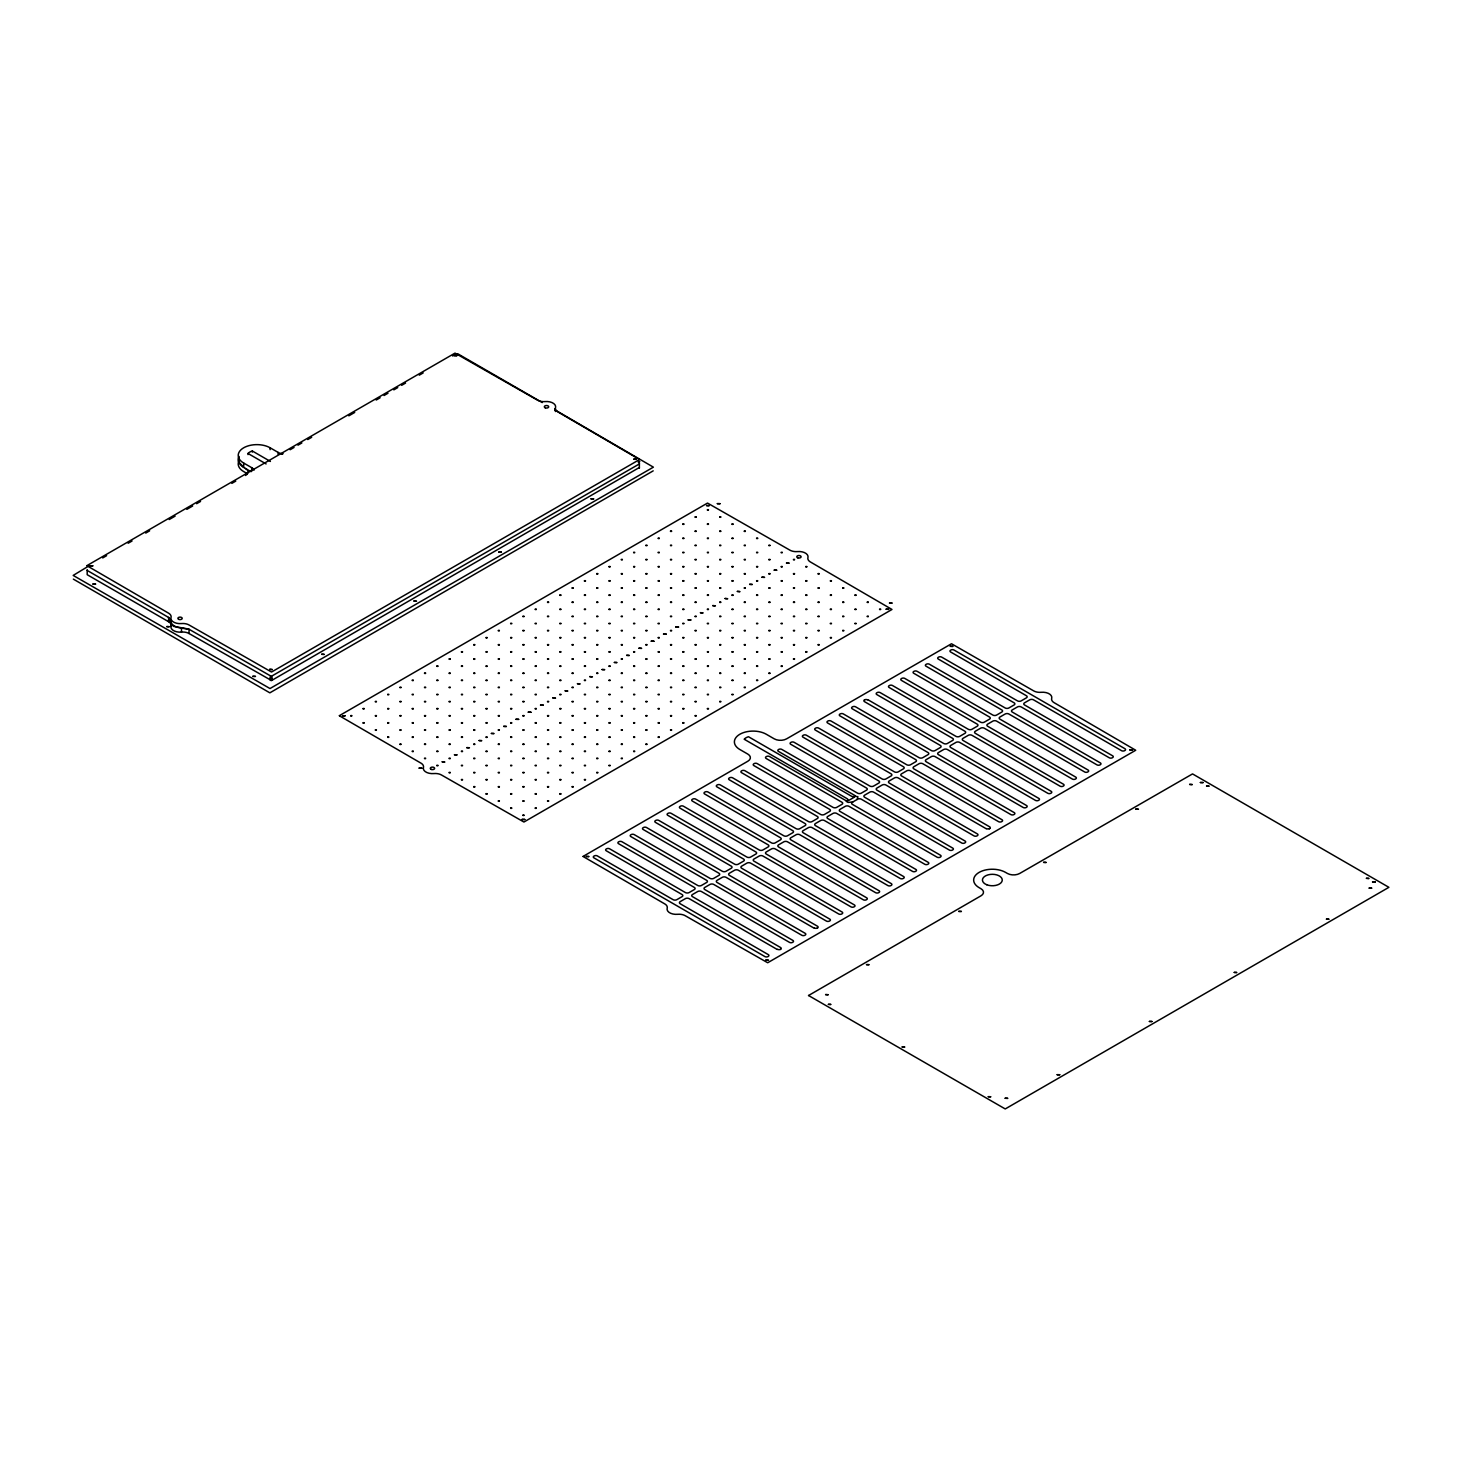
<?xml version="1.0" encoding="UTF-8"?>
<svg xmlns="http://www.w3.org/2000/svg" width="1462" height="1462" viewBox="0 0 1462 1462"><rect width="100%" height="100%" fill="white"/><g stroke="black" fill="none" stroke-linecap="round" stroke-linejoin="round"><path stroke-width="1.5" d="M555.633 411.242L554.738 408.757L555.597 411.553M87.19 570.436L168.934 617.64L170.981 620.034L171.237 624.036L173.576 626.357L188.671 629.044L271.311 676.358L639.461 463.874M239.092 456.4C235.163 464.313 246.036 468.882 251.172 471.641M189.037 633.503A8.699 5.026 0 0 0 181.489 632.096A9.137 5.263 0 0 1 171.017 626.047A8.699 5.026 0 0 0 168.587 621.697L168.587 617.439C171.931 628.441 178.126 627.417 189.037 629.245L189.037 633.503L271.53 680.543L639.369 467.493M238.598 457.46L238.598 461.882L243.679 467.31L243.679 463.052A18.695 10.801 0 0 1 243.679 447.792A18.695 10.801 0 0 1 270.123 447.792L278.109 452.398A8.699 5.026 0 0 0 282.477 453.768M857.134 799.476L857.92 796.735L855.124 796.187A2.613 1.499 0 0 1 851.432 796.187L748.489 736.738A9.996 5.775 0 0 0 744.176 739.224L847.119 798.672A2.613 1.499 0 0 1 847.119 800.792L846.206 801.322L848.07 802.419L852.839 801.962M272.042 678.496L270.123 678.532M350.752 715.576L351.83 715.576M351.721 716.106L350.752 716.051M363.051 708.485L364.129 708.485M364.129 708.942L363.051 708.942M375.35 701.376L376.428 701.376M376.392 701.87L375.368 701.87M387.649 694.286L388.728 694.286M388.691 694.779L387.704 694.797M399.948 687.177L401.027 687.177M400.99 687.67L399.967 687.67M412.229 680.086L413.326 680.086M413.216 680.616L412.302 680.598M424.528 672.977L425.606 672.977M425.515 673.507L424.528 673.452M436.827 665.886L437.906 665.886M437.887 666.361L436.864 666.361M449.126 658.777L450.205 658.777M450.186 659.271L449.2 659.289M461.425 651.687L462.504 651.687M363.051 722.685L364.129 722.685M462.485 652.162L461.462 652.162M364.093 723.178L363.069 723.178M473.725 644.578L474.803 644.578M375.35 715.576L376.428 715.576M474.711 645.107L473.798 645.089M376.392 716.069L375.405 716.088M486.024 637.487L487.102 637.487M387.649 708.485L388.728 708.485M487.01 638.017L486.115 638.017M388.728 708.942L387.649 708.942M498.323 630.378L499.401 630.378M399.948 701.376L401.027 701.376M499.31 630.908L498.323 630.853M400.99 701.87L399.967 701.87M510.622 623.287L511.7 623.287M412.229 694.286L413.326 694.286M511.7 623.744L510.622 623.744M413.289 694.779L412.302 694.797M522.921 616.178L523.999 616.178M424.528 687.177L425.606 687.177M523.999 616.653L522.921 616.653M535.22 609.087L536.298 609.087M425.588 687.67L424.528 687.652M436.827 680.086L437.906 680.086M536.262 609.563L535.256 609.563M437.887 680.561L436.864 680.561M547.519 601.978L548.597 601.978M449.126 672.977L450.205 672.977M548.597 602.454L547.574 602.49M450.186 673.47L449.2 673.489M559.818 594.888L560.896 594.888M461.425 665.886L462.504 665.886M560.86 595.363L559.836 595.363M462.485 666.361L461.462 666.361M572.117 587.779L573.195 587.779M473.725 658.777L474.803 658.777M375.35 729.776L376.428 729.776M573.086 588.309L572.117 588.254M474.711 659.307L473.798 659.289M584.416 580.688L585.494 580.688M376.392 730.269L375.405 730.287M486.024 651.687L487.102 651.687M387.649 722.685L388.728 722.685M585.458 581.163L584.434 581.163M487.01 652.216L486.115 652.216M596.715 573.579L597.794 573.579M388.691 723.178L387.668 723.178M498.323 644.578L499.401 644.578M399.948 715.576L401.027 715.576M597.757 574.073L596.77 574.091M499.31 645.107L498.323 645.053M608.996 566.488L610.093 566.488M400.917 716.106L400.003 716.088M510.622 637.487L511.7 637.487M412.229 708.485L413.326 708.485M610.056 566.964L609.033 566.964M511.663 637.962L510.658 637.962M621.295 559.379L622.373 559.379M413.326 708.942L412.229 708.942M522.921 630.378L523.999 630.378M424.528 701.376L425.606 701.376M622.373 559.855L621.368 559.891M523.963 630.871L522.976 630.89M633.594 552.27L634.672 552.27M425.588 701.87L424.528 701.851M535.22 623.287L536.298 623.287M436.827 694.286L437.906 694.286M634.581 552.8L633.704 552.8M645.893 545.18L646.972 545.18M536.298 623.744L535.22 623.744M437.887 694.779L436.864 694.779M547.519 616.178L548.597 616.178M449.126 687.177L450.205 687.177M646.88 545.71L645.893 545.637M548.597 616.653L547.519 616.653M658.192 538.071L659.271 538.071M559.818 609.087L560.896 609.087M450.186 687.67L449.2 687.688M461.425 680.086L462.504 680.086M659.252 538.564L658.229 538.564M560.86 609.563L559.836 609.563M670.491 530.98L671.57 530.98M462.485 680.561L461.462 680.561M572.117 601.978L573.195 601.978M473.725 672.977L474.803 672.977M671.57 531.437L670.491 531.437M573.159 602.472L572.117 602.454M682.791 523.871L683.869 523.871M474.711 673.507L473.798 673.489M584.416 594.888L585.494 594.888M486.024 665.886L487.102 665.886M683.832 524.365L682.827 524.365M387.649 736.885L388.728 736.885M585.458 595.363L584.434 595.363M695.09 516.78L696.168 516.78M487.01 666.416L486.115 666.416M596.715 587.779L597.794 587.779M498.323 658.777L499.401 658.777M388.691 737.378L387.668 737.378M696.168 517.237L695.144 517.292M399.948 729.776L401.027 729.776M597.757 588.272L596.77 588.291M707.389 509.671L708.467 509.671M499.31 659.307L498.323 659.252M608.996 580.688L610.093 580.688M400.917 730.306L400.003 730.287M510.622 651.687L511.7 651.687M412.229 722.685L413.326 722.685M708.43 510.165L707.425 510.165M610.056 581.163L609.033 581.163M511.663 652.162L510.658 652.162M621.295 573.579L622.373 573.579M413.216 723.215L412.339 723.215M522.921 644.578L523.999 644.578M424.528 715.576L425.606 715.576M622.373 574.054L621.368 574.091M523.963 645.071L522.976 645.089M633.594 566.488L634.672 566.488M425.515 716.106L424.528 716.051M535.22 637.487L536.298 637.487M436.827 708.485L437.906 708.485M634.581 567L633.704 567M536.262 637.962L535.256 637.962M645.893 559.379L646.972 559.379M437.906 708.942L436.827 708.942M547.519 630.378L548.597 630.378M449.126 701.376L450.205 701.376M646.88 559.909L645.893 559.855M548.597 630.853L547.574 630.89M658.192 552.27L659.271 552.27M450.186 701.87L449.163 701.87M559.818 623.287L560.896 623.287M461.425 694.286L462.504 694.286M659.252 552.764L658.229 552.764M560.896 623.744L559.818 623.744M670.491 545.18L671.57 545.18M462.485 694.779L461.499 694.797M572.117 616.178L573.195 616.178M473.725 687.177L474.803 687.177M671.551 545.673L670.565 545.692M573.195 616.653L572.117 616.653M682.791 538.071L683.869 538.071M584.416 609.087L585.494 609.087M474.784 687.67L473.761 687.67M486.024 680.086L487.102 680.086M683.832 538.564L682.827 538.564M585.458 609.563L584.434 609.563M695.09 530.98L696.168 530.98M487.01 680.616L486.097 680.598M596.715 601.978L597.794 601.978M498.323 672.977L499.401 672.977M696.168 531.437L695.09 531.437M399.948 743.975L401.027 743.975M597.757 602.472L596.77 602.49M707.389 523.871L708.467 523.871M499.31 673.507L498.323 673.452M608.996 594.888L610.093 594.888M400.917 744.505L400.003 744.487M510.622 665.886L511.7 665.886M412.229 736.885L413.326 736.885M708.43 524.365L707.425 524.365M610.056 595.363L609.033 595.363M719.688 516.78L720.766 516.78M511.663 666.361L510.658 666.361M621.295 587.779L622.373 587.779M413.216 737.415L412.339 737.415M522.921 658.777L523.999 658.777M720.729 517.274L719.688 517.237M424.528 729.776L425.606 729.776M622.373 588.254L621.368 588.291M523.963 659.271L522.976 659.289M633.594 580.688L634.672 580.688M425.515 730.306L424.528 730.251M535.22 651.687L536.298 651.687M436.827 722.685L437.906 722.685M634.581 581.2L633.704 581.2M536.262 652.162L535.256 652.162M645.893 573.579L646.972 573.579M437.887 723.178L436.864 723.178M547.519 644.578L548.597 644.578M449.126 715.576L450.205 715.576M646.88 574.109L645.893 574.054M548.597 645.053L547.574 645.089M658.192 566.488L659.271 566.488M450.186 716.069L449.2 716.088M559.818 637.487L560.896 637.487M461.425 708.485L462.504 708.485M659.252 566.964L658.229 566.964M670.491 559.379L671.57 559.379M560.787 638.017L559.909 638.017M462.504 708.942L461.425 708.942M572.117 630.378L573.195 630.378M473.725 701.376L474.803 701.376M671.551 559.873L670.565 559.891M573.086 630.908L572.117 630.853M682.791 552.27L683.869 552.27M474.784 701.87L473.761 701.87M584.416 623.287L585.494 623.287M486.024 694.286L487.102 694.286M683.832 552.764L682.827 552.764M585.494 623.744L584.416 623.744M695.09 545.18L696.168 545.18M487.065 694.779L486.097 694.797M596.715 616.178L597.794 616.178M498.323 687.177L499.401 687.177M696.168 545.637L695.144 545.692M597.794 616.653L596.715 616.653M707.389 538.071L708.467 538.071M608.996 609.087L610.093 609.087M499.364 687.67L498.323 687.652M510.622 680.086L511.7 680.086M708.376 538.601L707.48 538.601M412.229 751.084L413.326 751.084M610.056 609.563L609.033 609.563M719.688 530.98L720.766 530.98M511.663 680.561L510.658 680.561M621.295 601.978L622.373 601.978M522.921 672.977L523.999 672.977M413.216 751.614L412.339 751.614M720.766 531.437L719.688 531.437M424.528 743.975L425.606 743.975M622.373 602.454L621.368 602.49M731.987 523.871L733.065 523.871M523.963 673.47L522.976 673.489M633.594 594.888L634.672 594.888M425.515 744.505L424.528 744.45M535.22 665.886L536.298 665.886M436.827 736.885L437.906 736.885M733.029 524.365L732.005 524.365M634.654 595.363L633.631 595.363M536.262 666.361L535.256 666.361M645.893 587.779L646.972 587.779M437.887 737.378L436.864 737.378M547.519 658.777L548.597 658.777M449.126 729.776L450.205 729.776M646.88 588.309L645.893 588.254M548.597 659.252L547.574 659.289M658.192 580.688L659.271 580.688M450.186 730.269L449.2 730.287M559.818 651.687L560.896 651.687M461.425 722.685L462.504 722.685M659.252 581.163L658.229 581.163M560.787 652.216L559.909 652.216M670.491 573.579L671.57 573.579M462.485 723.178L461.462 723.178M572.117 644.578L573.195 644.578M473.725 715.576L474.803 715.576M671.551 574.073L670.565 574.091M573.086 645.107L572.117 645.053M682.791 566.488L683.869 566.488M474.711 716.106L473.798 716.088M584.416 637.487L585.494 637.487M486.024 708.485L487.102 708.485M683.832 566.964L682.827 566.964M695.09 559.379L696.168 559.379M585.458 637.962L584.434 637.962M487.102 708.942L486.024 708.942M596.715 630.378L597.794 630.378M498.323 701.376L499.401 701.376M696.168 559.855L695.144 559.891M597.757 630.871L596.77 630.89M707.389 552.27L708.467 552.27M499.364 701.87L498.323 701.851M608.996 623.287L610.093 623.287M510.622 694.286L511.7 694.286M708.376 552.8L707.48 552.8M610.093 623.744L608.996 623.744M719.688 545.18L720.766 545.18M511.663 694.779L510.658 694.779M621.295 616.178L622.373 616.178M522.921 687.177L523.999 687.177M720.675 545.71L719.688 545.637M424.528 758.175L425.606 758.175M622.373 616.653L621.295 616.653M731.987 538.071L733.065 538.071M523.963 687.67L522.976 687.688M633.594 609.087L634.672 609.087M425.515 758.705L424.528 758.65M535.22 680.086L536.298 680.086M733.029 538.564L732.005 538.564M436.827 751.084L437.906 751.084M634.654 609.563L633.631 609.563M744.286 530.98L745.364 530.98M536.262 680.561L535.256 680.561M645.893 601.978L646.972 601.978M547.519 672.977L548.597 672.977M437.887 751.578L436.864 751.578M745.364 531.437L744.286 531.437M449.126 743.975L450.205 743.975M646.953 602.472L645.893 602.454M548.597 673.452L547.574 673.489M658.192 594.888L659.271 594.888M450.186 744.469L449.2 744.487M559.818 665.886L560.896 665.886M461.425 736.885L462.504 736.885M659.252 595.363L658.229 595.363M560.787 666.416L559.909 666.416M670.491 587.779L671.57 587.779M462.485 737.378L461.462 737.378M572.117 658.777L573.195 658.777M473.725 729.776L474.803 729.776M671.551 588.272L670.565 588.291M573.086 659.307L572.117 659.252M682.791 580.688L683.869 580.688M474.711 730.306L473.798 730.287M584.416 651.687L585.494 651.687M486.024 722.685L487.102 722.685M683.832 581.163L682.827 581.163M585.458 652.162L584.434 652.162M695.09 573.579L696.168 573.579M487.01 723.215L486.115 723.215M596.715 644.578L597.794 644.578M498.323 715.576L499.401 715.576M696.168 574.054L695.144 574.091M597.757 645.071L596.77 645.089M707.389 566.488L708.467 566.488M499.31 716.106L498.323 716.051M608.996 637.487L610.093 637.487M510.622 708.485L511.7 708.485M708.376 567L707.48 567M719.688 559.379L720.766 559.379M610.056 637.962L609.033 637.962M511.7 708.942L510.622 708.942M621.295 630.378L622.373 630.378M522.921 701.376L523.999 701.376M720.675 559.909L719.688 559.855M622.373 630.853L621.368 630.89M731.987 552.27L733.065 552.27M633.594 623.287L634.672 623.287M523.963 701.87L522.957 701.87M535.22 694.286L536.298 694.286M733.029 552.764L732.005 552.764M436.827 765.284L437.906 765.284M634.672 623.744L633.594 623.744M744.286 545.18L745.364 545.18M536.262 694.779L535.275 694.797M645.893 616.178L646.972 616.178M437.887 765.777L436.864 765.777M547.519 687.177L548.597 687.177M745.328 545.673L744.341 545.692M449.126 758.175L450.205 758.175M646.972 616.653L645.893 616.653M756.585 538.071L757.663 538.071M548.597 687.652L547.537 687.67M658.192 609.087L659.271 609.087M450.186 758.668L449.2 758.687M559.818 680.086L560.896 680.086M757.627 538.564L756.603 538.564M461.425 751.084L462.504 751.084M659.252 609.563L658.229 609.563M560.787 680.616L559.873 680.598M670.491 601.978L671.57 601.978M572.117 672.977L573.195 672.977M462.485 751.578L461.462 751.578M473.725 743.975L474.803 743.975M671.551 602.472L670.565 602.49M573.086 673.507L572.117 673.452M682.791 594.888L683.869 594.888M474.711 744.505L473.798 744.487M584.416 665.886L585.494 665.886M486.024 736.885L487.102 736.885M683.832 595.363L682.827 595.363M585.458 666.361L584.434 666.361M695.09 587.779L696.168 587.779M487.01 737.415L486.115 737.415M596.715 658.777L597.794 658.777M498.323 729.776L499.401 729.776M696.168 588.254L695.144 588.291M597.757 659.271L596.77 659.289M707.389 580.688L708.467 580.688M499.31 730.306L498.323 730.251M608.996 651.687L610.093 651.687M510.622 722.685L511.7 722.685M708.376 581.2L707.48 581.2M610.056 652.162L609.033 652.162M719.688 573.579L720.766 573.579M511.663 723.178L510.658 723.178M621.295 644.578L622.373 644.578M522.921 715.576L523.999 715.576M720.675 574.109L719.688 574.054M622.373 645.053L621.368 645.089M731.987 566.488L733.065 566.488M523.963 716.069L522.976 716.088M633.594 637.487L634.672 637.487M535.22 708.485L536.298 708.485M733.029 566.964L732.005 566.964M744.286 559.379L745.364 559.379M634.581 638.017L633.704 638.017M536.298 708.942L535.22 708.942M645.893 630.378L646.972 630.378M547.519 701.376L548.597 701.376M745.328 559.873L744.341 559.891M449.126 772.375L450.205 772.375M646.88 630.908L645.893 630.853M756.585 552.27L757.663 552.27M658.192 623.287L659.271 623.287M548.597 701.851L547.537 701.87M450.186 772.868L449.2 772.886M559.818 694.286L560.896 694.286M757.627 552.764L756.603 552.764M461.425 765.284L462.504 765.284M659.271 623.744L658.192 623.744M768.884 545.18L769.962 545.18M560.86 694.779L559.873 694.797M670.491 616.178L671.57 616.178M462.485 765.777L461.462 765.777M572.117 687.177L573.195 687.177M769.962 545.637L768.939 545.692M473.725 758.175L474.803 758.175M671.57 616.653L670.491 616.653M573.159 687.67L572.117 687.652M682.791 609.087L683.869 609.087M474.711 758.705L473.798 758.687M584.416 680.086L585.494 680.086M486.024 751.084L487.102 751.084M683.832 609.563L682.827 609.563M585.458 680.561L584.434 680.561M695.09 601.978L696.168 601.978M487.01 751.614L486.115 751.614M596.715 672.977L597.794 672.977M498.323 743.975L499.401 743.975M696.168 602.454L695.144 602.49M597.757 673.47L596.77 673.489M707.389 594.888L708.467 594.888M499.31 744.505L498.323 744.45M608.996 665.886L610.093 665.886M510.622 736.885L511.7 736.885M708.43 595.363L707.425 595.363M610.056 666.361L609.033 666.361M719.688 587.779L720.766 587.779M511.663 737.378L510.658 737.378M621.295 658.777L622.373 658.777M522.921 729.776L523.999 729.776M720.675 588.309L719.688 588.254M622.373 659.252L621.368 659.289M731.987 580.688L733.065 580.688M523.963 730.269L522.976 730.287M633.594 651.687L634.672 651.687M535.22 722.685L536.298 722.685M733.029 581.163L732.005 581.163M744.286 573.579L745.364 573.579M634.581 652.216L633.704 652.216M536.262 723.178L535.256 723.178M645.893 644.578L646.972 644.578M547.519 715.576L548.597 715.576M745.328 574.073L744.341 574.091M646.88 645.107L645.893 645.053M756.585 566.488L757.663 566.488M548.597 716.051L547.574 716.088M658.192 637.487L659.271 637.487M559.818 708.485L560.896 708.485M757.627 566.964L756.603 566.964M461.425 779.484L462.504 779.484M659.252 637.962L658.229 637.962M768.884 559.379L769.962 559.379M560.896 708.942L559.818 708.942M670.491 630.378L671.57 630.378M462.485 779.977L461.499 779.995M572.117 701.376L573.195 701.376M769.962 559.855L768.939 559.891M473.725 772.375L474.803 772.375M671.551 630.871L670.565 630.89M781.183 552.27L782.261 552.27M682.791 623.287L683.869 623.287M573.159 701.87L572.117 701.851M474.784 772.868L473.761 772.868M584.416 694.286L585.494 694.286M782.152 552.8L781.275 552.8M486.024 765.284L487.102 765.284M683.869 623.744L682.791 623.744M585.458 694.779L584.434 694.779M695.09 616.178L696.168 616.178M596.715 687.177L597.794 687.177M487.01 765.814L486.097 765.796M498.323 758.175L499.401 758.175M696.168 616.653L695.09 616.653M597.757 687.67L596.77 687.688M707.389 609.087L708.467 609.087M499.31 758.705L498.323 758.65M608.996 680.086L610.093 680.086M510.622 751.084L511.7 751.084M708.43 609.563L707.425 609.563M610.056 680.561L609.033 680.561M719.688 601.978L720.766 601.978M511.663 751.578L510.658 751.578M621.295 672.977L622.373 672.977M522.921 743.975L523.999 743.975M720.729 602.472L719.688 602.454M622.373 673.452L621.368 673.489M731.987 594.888L733.065 594.888M523.963 744.469L522.976 744.487M633.594 665.886L634.672 665.886M535.22 736.885L536.298 736.885M733.029 595.363L732.005 595.363M634.581 666.416L633.704 666.416M744.286 587.779L745.364 587.779M536.262 737.378L535.256 737.378M645.893 658.777L646.972 658.777M547.519 729.776L548.597 729.776M745.328 588.272L744.341 588.291M646.88 659.307L645.893 659.252M756.585 580.688L757.663 580.688M548.597 730.251L547.574 730.287M658.192 651.687L659.271 651.687M559.818 722.685L560.896 722.685M757.627 581.163L756.603 581.163M768.884 573.579L769.962 573.579M659.252 652.162L658.229 652.162M560.787 723.215L559.909 723.215M670.491 644.578L671.57 644.578M572.117 715.576L573.195 715.576M769.962 574.054L768.939 574.091M473.725 786.593L474.803 786.593M671.551 645.071L670.565 645.089M781.183 566.488L782.261 566.488M573.086 716.106L572.117 716.051M682.791 637.487L683.869 637.487M474.784 787.068L473.761 787.068M584.416 708.485L585.494 708.485M782.152 567L781.275 567M486.024 779.484L487.102 779.484M683.832 637.962L682.827 637.962M793.482 559.379L794.56 559.379M585.494 708.942L584.416 708.942M695.09 630.378L696.168 630.378M487.065 779.977L486.097 779.995M596.715 701.376L597.794 701.376M794.451 559.909L793.482 559.855M498.323 772.375L499.401 772.375M696.168 630.853L695.144 630.89M707.389 623.287L708.467 623.287M597.757 701.87L596.734 701.87M499.364 772.868L498.323 772.85M608.996 694.286L610.093 694.286M510.622 765.284L511.7 765.284M708.467 623.744L707.389 623.744M610.056 694.779L609.069 694.797M719.688 616.178L720.766 616.178M621.295 687.177L622.373 687.177M511.663 765.777L510.658 765.777M522.921 758.175L523.999 758.175M720.766 616.653L719.688 616.653M622.373 687.652L621.332 687.67M731.987 609.087L733.065 609.087M523.963 758.668L522.976 758.687M633.594 680.086L634.672 680.086M535.22 751.084L536.298 751.084M733.029 609.563L732.005 609.563M634.581 680.616L633.667 680.598M744.286 601.978L745.364 601.978M536.262 751.578L535.256 751.578M645.893 672.977L646.972 672.977M547.519 743.975L548.597 743.975M745.328 602.472L744.341 602.49M646.88 673.507L645.893 673.452M756.585 594.888L757.663 594.888M548.597 744.45L547.574 744.487M658.192 665.886L659.271 665.886M559.818 736.885L560.896 736.885M757.627 595.363L756.603 595.363M659.252 666.361L658.229 666.361M768.884 587.779L769.962 587.779M560.787 737.415L559.909 737.415M670.491 658.777L671.57 658.777M572.117 729.776L573.195 729.776M769.962 588.254L768.939 588.291M671.551 659.271L670.565 659.289M781.183 580.688L782.261 580.688M573.086 730.306L572.117 730.251M682.791 651.687L683.869 651.687M584.416 722.685L585.494 722.685M782.152 581.2L781.275 581.2M486.024 793.683L487.102 793.683M793.482 573.579L794.56 573.579M683.832 652.162L682.827 652.162M585.458 723.178L584.434 723.178M695.09 644.578L696.168 644.578M487.102 794.158L486.024 794.158M596.715 715.576L597.794 715.576M794.451 574.109L793.482 574.054M498.323 786.593L499.401 786.593M696.168 645.053L695.144 645.089M805.763 566.488L806.86 566.488M707.389 637.487L708.467 637.487M597.757 716.069L596.77 716.088M499.364 787.068L498.323 787.049M608.996 708.485L610.093 708.485M806.823 566.964L805.8 566.964M510.622 779.484L511.7 779.484M708.376 638.017L707.48 638.017M610.093 708.942L608.996 708.942M719.688 630.378L720.766 630.378M511.663 779.977L510.658 779.977M621.295 701.376L622.373 701.376M522.921 772.375L523.999 772.375M720.675 630.908L719.688 630.853M622.373 701.851L621.332 701.87M731.987 623.287L733.065 623.287M523.963 772.868L522.976 772.886M633.594 694.286L634.672 694.286M535.22 765.284L536.298 765.284M733.065 623.744L731.987 623.744M634.654 694.779L633.667 694.797M744.286 616.178L745.364 616.178M645.893 687.177L646.972 687.177M536.262 765.777L535.256 765.777M547.519 758.175L548.597 758.175M745.364 616.653L744.286 616.653M646.953 687.67L645.893 687.652M756.585 609.087L757.663 609.087M548.597 758.65L547.574 758.687M658.192 680.086L659.271 680.086M559.818 751.084L560.896 751.084M757.627 609.563L756.603 609.563M659.252 680.561L658.229 680.561M768.884 601.978L769.962 601.978M560.787 751.614L559.909 751.614M670.491 672.977L671.57 672.977M572.117 743.975L573.195 743.975M769.962 602.454L768.939 602.49M671.551 673.47L670.565 673.489M781.183 594.888L782.261 594.888M573.086 744.505L572.117 744.45M682.791 665.886L683.869 665.886M584.416 736.885L585.494 736.885M782.225 595.363L781.201 595.363M683.832 666.361L682.827 666.361M793.482 587.779L794.56 587.779M585.458 737.378L584.434 737.378M695.09 658.777L696.168 658.777M596.715 729.776L597.794 729.776M498.323 800.792L499.401 800.792M794.451 588.309L793.482 588.254M696.168 659.252L695.144 659.289M805.763 580.688L806.86 580.688M597.757 730.269L596.77 730.287M707.389 651.687L708.467 651.687M499.31 801.304L498.323 801.249M608.996 722.685L610.093 722.685M806.823 581.163L805.8 581.163M510.622 793.683L511.7 793.683M818.062 573.579L819.14 573.579M708.376 652.216L707.48 652.216M610.056 723.178L609.033 723.178M719.688 644.578L720.766 644.578M511.7 794.158L510.622 794.158M621.295 715.576L622.373 715.576M819.122 574.073L818.135 574.091M522.921 786.593L523.999 786.593M720.675 645.107L719.688 645.053M731.987 637.487L733.065 637.487M622.373 716.051L621.368 716.088M523.963 787.068L522.957 787.068M633.594 708.485L634.672 708.485M535.22 779.484L536.298 779.484M733.029 637.962L732.005 637.962M634.672 708.942L633.594 708.942M744.286 630.378L745.364 630.378M536.262 779.977L535.275 779.995M645.893 701.376L646.972 701.376M547.519 772.375L548.597 772.375M745.328 630.871L744.341 630.89M646.953 701.87L645.893 701.851M756.585 623.287L757.663 623.287M548.597 772.85L547.537 772.868M658.192 694.286L659.271 694.286M559.818 765.284L560.896 765.284M757.663 623.744L756.585 623.744M659.252 694.779L658.229 694.779M768.884 616.178L769.962 616.178M670.491 687.177L671.57 687.177M560.787 765.814L559.873 765.796M572.117 758.175L573.195 758.175M769.962 616.653L768.884 616.653M671.551 687.67L670.565 687.688M781.183 609.087L782.261 609.087M573.086 758.705L572.117 758.65M682.791 680.086L683.869 680.086M584.416 751.084L585.494 751.084M782.225 609.563L781.201 609.563M683.832 680.561L682.827 680.561M793.482 601.978L794.56 601.978M585.458 751.578L584.434 751.578M695.09 672.977L696.168 672.977M596.715 743.975L597.794 743.975M794.524 602.472L793.482 602.454M696.168 673.452L695.144 673.489M805.763 594.888L806.86 594.888M597.757 744.469L596.77 744.487M707.389 665.886L708.467 665.886M608.996 736.885L610.093 736.885M806.823 595.363L805.8 595.363M510.622 807.883L511.7 807.883M818.062 587.779L819.14 587.779M708.376 666.416L707.48 666.416M610.056 737.378L609.033 737.378M719.688 658.777L720.766 658.777M511.663 808.376L510.658 808.376M621.295 729.776L622.373 729.776M819.122 588.272L818.135 588.291M522.921 800.792L523.999 800.792M720.675 659.307L719.688 659.252M830.361 580.688L831.439 580.688M622.373 730.251L621.368 730.287M731.987 651.687L733.065 651.687M523.963 801.267L522.976 801.286M633.594 722.685L634.672 722.685M831.421 581.163L830.398 581.163M535.22 793.683L536.298 793.683M733.029 652.162L732.005 652.162M634.581 723.215L633.704 723.215M744.286 644.578L745.364 644.578M536.298 794.158L535.22 794.158M645.893 715.576L646.972 715.576M547.519 786.593L548.597 786.593M745.328 645.071L744.341 645.089M756.585 637.487L757.663 637.487M646.88 716.106L645.893 716.051M548.597 787.049L547.537 787.068M658.192 708.485L659.271 708.485M559.818 779.484L560.896 779.484M757.627 637.962L756.603 637.962M659.271 708.942L658.192 708.942M768.884 630.378L769.962 630.378M670.491 701.376L671.57 701.376M560.86 779.977L559.873 779.995M572.117 772.375L573.195 772.375M769.962 630.853L768.939 630.89M671.551 701.87L670.528 701.87M781.183 623.287L782.261 623.287M573.159 772.868L572.117 772.85M682.791 694.286L683.869 694.286M584.416 765.284L585.494 765.284M782.261 623.744L781.183 623.744M683.832 694.779L682.864 694.797M793.482 616.178L794.56 616.178M585.458 765.777L584.434 765.777M695.09 687.177L696.168 687.177M596.715 758.175L597.794 758.175M794.56 616.653L793.482 616.653M696.168 687.652L695.126 687.67M805.763 609.087L806.86 609.087M597.757 758.668L596.77 758.687M707.389 680.086L708.467 680.086M608.996 751.084L610.093 751.084M806.823 609.563L805.8 609.563M708.376 680.616L707.444 680.598M818.062 601.978L819.14 601.978M610.056 751.578L609.033 751.578M719.688 672.977L720.766 672.977M621.295 743.975L622.373 743.975M522.921 814.992L523.999 814.992M819.122 602.472L818.135 602.49M720.675 673.507L719.688 673.452M830.361 594.888L831.439 594.888M622.373 744.45L621.368 744.487M731.987 665.886L733.065 665.886M523.963 815.467L522.976 815.485M633.594 736.885L634.672 736.885M831.421 595.363L830.398 595.363M535.22 807.883L536.298 807.883M842.66 587.779L843.738 587.779M733.029 666.361L732.005 666.361M634.581 737.415L633.704 737.415M744.286 658.777L745.364 658.777M536.262 808.376L535.256 808.376M645.893 729.776L646.972 729.776M843.738 588.254L842.733 588.291M547.519 800.792L548.597 800.792M745.328 659.271L744.341 659.289M646.88 730.306L645.893 730.251M756.585 651.687L757.663 651.687M548.597 801.249L547.574 801.286M658.192 722.685L659.271 722.685M559.818 793.683L560.896 793.683M757.627 652.162L756.603 652.162M659.252 723.178L658.229 723.178M768.884 644.578L769.962 644.578M560.896 794.158L559.818 794.158M670.491 715.576L671.57 715.576M572.117 786.593L573.195 786.593M769.962 645.053L768.939 645.089M781.183 637.487L782.261 637.487M671.551 716.069L670.565 716.088M573.159 787.068L572.117 787.049M682.791 708.485L683.869 708.485M584.416 779.484L585.494 779.484M782.152 638.017L781.275 638.017M683.869 708.942L682.791 708.942M793.482 630.378L794.56 630.378M695.09 701.376L696.168 701.376M585.458 779.977L584.434 779.977M596.715 772.375L597.794 772.375M794.451 630.908L793.482 630.853M696.168 701.851L695.126 701.87M805.763 623.287L806.86 623.287M597.757 772.868L596.77 772.886M707.389 694.286L708.467 694.286M608.996 765.284L610.093 765.284M806.86 623.744L805.763 623.744M708.43 694.779L707.444 694.797M818.062 616.178L819.14 616.178M610.056 765.777L609.033 765.777M719.688 687.177L720.766 687.177M621.295 758.175L622.373 758.175M819.14 616.653L818.062 616.653M720.729 687.67L719.688 687.652M830.361 609.087L831.439 609.087M622.373 758.65L621.368 758.687M731.987 680.086L733.065 680.086M633.594 751.084L634.672 751.084M831.421 609.563L830.398 609.563M733.029 680.561L732.005 680.561M842.66 601.978L843.738 601.978M634.581 751.614L633.704 751.614M744.286 672.977L745.364 672.977M645.893 743.975L646.972 743.975M843.738 602.454L842.733 602.49M745.328 673.47L744.341 673.489M854.959 594.888L856.038 594.888M646.88 744.505L645.893 744.45M756.585 665.886L757.663 665.886M658.192 736.885L659.271 736.885M856.019 595.363L854.996 595.363M757.627 666.361L756.603 666.361M659.252 737.378L658.229 737.378M768.884 658.777L769.962 658.777M670.491 729.776L671.57 729.776M769.962 659.252L768.939 659.289M781.183 651.687L782.261 651.687M671.551 730.269L670.565 730.287M682.791 722.685L683.869 722.685M782.152 652.216L781.275 652.216M683.832 723.178L682.827 723.178M793.482 644.578L794.56 644.578M695.09 715.576L696.168 715.576M794.451 645.107L793.482 645.053M696.168 716.051L695.144 716.088M805.763 637.487L806.86 637.487M707.389 708.485L708.467 708.485M806.823 637.962L805.8 637.962M708.467 708.942L707.389 708.942M818.062 630.378L819.14 630.378M719.688 701.376L720.766 701.376M819.122 630.871L818.135 630.89M720.729 701.87L719.688 701.851M830.361 623.287L831.439 623.287M731.987 694.286L733.065 694.286M831.439 623.744L830.361 623.744M733.029 694.779L732.005 694.779M842.66 616.178L843.738 616.178M744.286 687.177L745.364 687.177M843.738 616.653L842.66 616.653M745.328 687.67L744.341 687.688M854.959 609.087L856.038 609.087M756.585 680.086L757.663 680.086M856.019 609.563L854.996 609.563M757.627 680.561L756.603 680.561M867.258 601.978L868.337 601.978M768.884 672.977L769.962 672.977M868.318 602.472L867.258 602.454M769.962 673.452L768.939 673.489M781.183 665.886L782.261 665.886M782.152 666.416L781.275 666.416M793.482 658.777L794.56 658.777M794.451 659.307L793.482 659.252M805.763 651.687L806.86 651.687M806.823 652.162L805.8 652.162M818.062 644.578L819.14 644.578M819.122 645.071L818.135 645.089M830.361 637.487L831.439 637.487M831.421 637.962L830.398 637.962M842.66 630.378L843.738 630.378M843.738 630.853L842.733 630.89M854.959 623.287L856.038 623.287M856.038 623.744L854.959 623.744M867.258 616.178L868.337 616.178M868.337 616.653L867.258 616.653M879.557 609.087L880.636 609.087M880.599 609.563L879.594 609.563M73.356 579.135L269.849 692.842L653.203 470.855M87.19 569.723L87.19 574.694L168.587 621.697M88.999 565.849L73.173 575.425L269.995 688.547L653.386 467.164L555.432 410.146M102.706 557.936L106.616 555.67M128.144 543.243L132.055 540.995M145.743 533.082L149.654 530.816M169.226 519.522L175.093 516.141M186.825 509.361L192.692 505.98M196.621 503.714L200.532 501.448M231.837 483.374L235.747 481.126M290.134 449.729L294.045 447.463M297.956 445.197L301.866 442.949M307.751 439.55L311.662 437.302M348.833 415.829L354.699 412.448M376.227 400.021L380.138 397.755M384.049 395.508L387.96 393.241M393.826 389.861L397.737 387.594M401.648 385.328L405.559 383.081M419.265 375.167L423.176 372.92M452.526 355.96L457.661 353.713L542.274 402.562M777.199 949.459L689.114 898.618A2.613 1.499 0 0 0 685.422 898.618L680.195 901.634A2.613 1.499 0 0 0 680.195 903.754L768.281 954.613A2.175 1.261 0 0 1 768.281 956.386L767.989 956.568A2.175 1.261 0 0 1 764.9 956.568L593.956 857.883A2.175 1.261 0 0 1 593.956 856.092L594.266 855.928A2.175 1.261 0 0 1 597.355 855.928L673.123 899.678A2.613 1.499 0 0 0 676.815 899.678L682.041 896.663A2.613 1.499 0 0 0 682.041 894.525L606.255 850.774A2.175 1.261 0 0 1 606.255 849.002L606.566 848.819A2.175 1.261 0 0 1 609.636 848.819L685.422 892.569A2.613 1.499 0 0 0 689.114 892.569L694.34 889.554A2.613 1.499 0 0 0 694.34 887.434L618.554 843.684A2.175 1.261 0 0 1 618.554 841.893L618.865 841.728A2.175 1.261 0 0 1 621.935 841.728L697.721 885.479A2.613 1.499 0 0 0 701.413 885.479L706.639 882.463A2.613 1.499 0 0 0 706.639 880.325L630.853 836.575A2.175 1.261 0 0 1 630.853 834.802L631.164 834.619A2.175 1.261 0 0 1 634.234 834.619L710.02 878.37A2.613 1.499 0 0 0 713.712 878.37L718.938 875.354A2.613 1.499 0 0 0 718.938 873.234L643.152 829.484A2.175 1.261 0 0 1 643.152 827.693L643.463 827.529A2.175 1.261 0 0 1 646.533 827.529L722.319 871.279A2.613 1.499 0 0 0 726.011 871.279L731.238 868.264A2.613 1.499 0 0 0 731.238 866.125L655.451 822.375A2.175 1.261 0 0 1 655.451 820.602L655.762 820.42A2.175 1.261 0 0 1 658.832 820.42L734.618 864.17A2.613 1.499 0 0 0 738.31 864.17L743.537 861.155A2.613 1.499 0 0 0 743.537 859.035L667.75 815.284A2.175 1.261 0 0 1 667.75 813.493L668.061 813.329A2.175 1.261 0 0 1 671.131 813.329L746.918 857.079A2.613 1.499 0 0 0 750.609 857.079L755.836 854.064A2.613 1.499 0 0 0 755.836 851.926L680.049 808.175A2.175 1.261 0 0 1 680.049 806.403L680.36 806.22A2.175 1.261 0 0 1 683.43 806.22L759.217 849.97A2.613 1.499 0 0 0 762.908 849.97L768.135 846.955A2.613 1.499 0 0 0 768.135 844.835L692.348 801.066A2.175 1.261 0 0 1 692.348 799.294L692.659 799.129A2.175 1.261 0 0 1 695.729 799.129L771.516 842.88A2.613 1.499 0 0 0 775.207 842.88L780.434 839.864A2.613 1.499 0 0 0 780.434 837.726L704.647 793.976A2.175 1.261 0 0 1 704.647 792.203L704.958 792.02A2.175 1.261 0 0 1 708.028 792.02L783.815 835.771A2.613 1.499 0 0 0 787.506 835.771L792.733 832.755A2.613 1.499 0 0 0 792.733 830.635L716.947 786.867A2.175 1.261 0 0 1 716.947 785.094L717.257 784.93A2.175 1.261 0 0 1 720.327 784.93L796.114 828.68A2.613 1.499 0 0 0 799.805 828.68L805.032 825.664A2.613 1.499 0 0 0 805.032 823.526L729.246 779.776A2.175 1.261 0 0 1 729.246 778.003L729.556 777.821A2.175 1.261 0 0 1 732.626 777.821L808.413 821.571A2.613 1.499 0 0 0 812.104 821.571L817.331 818.556A2.613 1.499 0 0 0 817.331 816.436L741.545 772.667A2.175 1.261 0 0 1 741.545 770.894L741.855 770.73A2.175 1.261 0 0 1 744.926 770.73L820.712 814.48A2.613 1.499 0 0 0 824.404 814.48L829.63 811.465A2.613 1.499 0 0 0 829.63 809.327L753.844 765.576A2.175 1.261 0 0 1 753.844 763.804L754.136 763.621A2.175 1.261 0 0 1 757.225 763.621L833.011 807.371A2.613 1.499 0 0 0 836.703 807.371L841.929 804.356A2.613 1.499 0 0 0 841.929 802.236L766.143 758.467A2.175 1.261 0 0 1 766.143 756.695L766.435 756.53A2.175 1.261 0 0 1 769.524 756.53L845.31 800.281A2.613 1.499 0 0 0 848.983 800.281L854.21 797.265A2.613 1.499 0 0 0 854.21 795.127L778.442 751.377A2.175 1.261 0 0 1 778.442 749.604L778.734 749.421A2.175 1.261 0 0 1 781.823 749.421L857.609 793.172A2.613 1.499 0 0 0 861.282 793.172L866.509 790.156A2.613 1.499 0 0 0 866.509 788.036L790.723 744.268A2.175 1.261 0 0 1 790.723 742.495L791.033 742.312A2.175 1.261 0 0 1 794.122 742.312L869.89 786.081A2.613 1.499 0 0 0 873.582 786.081L878.808 783.065A2.613 1.499 0 0 0 878.808 780.927L803.022 737.177A2.175 1.261 0 0 1 803.022 735.404L803.332 735.222A2.175 1.261 0 0 1 806.403 735.222L882.189 778.972A2.613 1.499 0 0 0 885.881 778.972L891.107 775.957A2.613 1.499 0 0 0 891.107 773.837L815.321 730.068A2.175 1.261 0 0 1 815.321 728.295L815.632 728.113A2.175 1.261 0 0 1 818.702 728.113L894.488 771.881A2.613 1.499 0 0 0 898.18 771.881L903.406 768.866A2.613 1.499 0 0 0 903.406 766.728L827.62 722.977A2.175 1.261 0 0 1 827.62 721.205L827.931 721.022A2.175 1.261 0 0 1 831.001 721.022L906.787 764.772A2.613 1.499 0 0 0 910.479 764.772L915.705 761.757A2.613 1.499 0 0 0 915.705 759.637L839.919 715.868A2.175 1.261 0 0 1 839.919 714.096L840.23 713.913A2.175 1.261 0 0 1 843.3 713.913L919.086 757.682A2.613 1.499 0 0 0 922.778 757.682L928.005 754.666A2.613 1.499 0 0 0 928.005 752.528L852.218 708.778A2.175 1.261 0 0 1 852.218 707.005L852.529 706.822A2.175 1.261 0 0 1 855.599 706.822L931.385 750.573A2.613 1.499 0 0 0 935.077 750.573L940.304 747.557A2.613 1.499 0 0 0 940.304 745.419L864.517 701.669A2.175 1.261 0 0 1 864.517 699.896L864.828 699.713M780.269 949.459L780.58 949.295A2.175 1.261 0 0 0 780.58 947.522L692.495 896.663A2.613 1.499 0 0 1 692.495 894.525L697.721 891.509A2.613 1.499 0 0 1 701.413 891.509L789.498 942.369A2.175 1.261 0 0 0 792.568 942.369L792.879 942.186A2.175 1.261 0 0 0 792.879 940.413L704.794 889.554A2.613 1.499 0 0 1 704.794 887.434L710.02 884.419A2.613 1.499 0 0 1 713.712 884.419L801.797 935.26A2.175 1.261 0 0 0 804.868 935.26L805.178 935.095A2.175 1.261 0 0 0 805.178 933.323L717.093 882.463A2.613 1.499 0 0 1 717.093 880.325L722.319 877.31A2.613 1.499 0 0 1 726.011 877.31L814.096 928.169M817.167 928.169L817.477 927.986A2.175 1.261 0 0 0 817.477 926.214L729.392 875.354A2.613 1.499 0 0 1 729.392 873.234L734.618 870.219A2.613 1.499 0 0 1 738.31 870.219L826.395 921.06A2.175 1.261 0 0 0 829.466 921.06L829.776 920.896A2.175 1.261 0 0 0 829.776 919.123L741.691 868.264A2.613 1.499 0 0 1 741.691 866.125L746.918 863.11A2.613 1.499 0 0 1 750.609 863.11L838.695 913.969A2.175 1.261 0 0 0 841.765 913.969L842.075 913.787A2.175 1.261 0 0 0 842.075 912.014L753.99 861.155A2.613 1.499 0 0 1 753.99 859.035L759.217 856.019A2.613 1.499 0 0 1 762.908 856.019L850.994 906.86A2.175 1.261 0 0 0 854.064 906.86L854.375 906.696A2.175 1.261 0 0 0 854.375 904.923L766.289 854.064A2.613 1.499 0 0 1 766.289 851.926L771.516 848.91A2.613 1.499 0 0 1 775.207 848.91L863.293 899.77A2.175 1.261 0 0 0 866.363 899.77L866.674 899.587A2.175 1.261 0 0 0 866.674 897.814L778.588 846.955A2.613 1.499 0 0 1 778.588 844.835L783.815 841.82A2.613 1.499 0 0 1 787.506 841.82L875.592 892.661A2.175 1.261 0 0 0 878.662 892.661L878.973 892.496A2.175 1.261 0 0 0 878.973 890.705L790.887 839.864A2.613 1.499 0 0 1 790.887 837.726L796.114 834.711A2.613 1.499 0 0 1 799.805 834.711L887.891 885.57A2.175 1.261 0 0 0 890.961 885.57L891.272 885.387A2.175 1.261 0 0 0 891.272 883.615L803.186 832.755A2.613 1.499 0 0 1 803.186 830.635L808.413 827.62A2.613 1.499 0 0 1 812.104 827.62L900.19 878.461A2.175 1.261 0 0 0 903.26 878.461L903.571 878.297A2.175 1.261 0 0 0 903.571 876.506L815.485 825.664A2.613 1.499 0 0 1 815.485 823.526L820.712 820.511A2.613 1.499 0 0 1 824.404 820.511L912.489 871.37A2.175 1.261 0 0 0 915.559 871.37L915.87 871.188A2.175 1.261 0 0 0 915.87 869.415L827.784 818.556A2.613 1.499 0 0 1 827.784 816.436L833.011 813.42A2.613 1.499 0 0 1 836.703 813.42L924.77 864.261A2.175 1.261 0 0 0 927.858 864.261L928.169 864.097A2.175 1.261 0 0 0 928.169 862.306L840.083 811.465A2.613 1.499 0 0 1 840.083 809.327L845.31 806.311A2.613 1.499 0 0 1 848.983 806.311L937.069 857.171A2.175 1.261 0 0 0 940.157 857.171L940.45 856.988A2.175 1.261 0 0 0 940.45 855.215L852.383 804.356A2.613 1.499 0 0 1 852.383 802.236L857.609 799.202A2.613 1.499 0 0 1 861.282 799.202L949.368 850.062A2.175 1.261 0 0 0 952.456 850.062L952.749 849.897A2.175 1.261 0 0 0 952.749 848.106L864.663 797.265A2.613 1.499 0 0 1 864.663 795.127L869.89 792.112A2.613 1.499 0 0 1 873.582 792.112L961.667 842.971A2.175 1.261 0 0 0 964.756 842.971L965.048 842.788A2.175 1.261 0 0 0 965.048 841.015L876.962 790.156A2.613 1.499 0 0 1 876.962 788.036L882.189 785.003A2.613 1.499 0 0 1 885.881 785.003L973.966 835.862A2.175 1.261 0 0 0 977.036 835.862L977.347 835.679A2.175 1.261 0 0 0 977.347 833.907L889.261 783.065A2.613 1.499 0 0 1 889.261 780.927L894.488 777.912A2.613 1.499 0 0 1 898.18 777.912L986.265 828.771M989.335 828.771L989.646 828.588A2.175 1.261 0 0 0 989.646 826.816L901.561 775.957A2.613 1.499 0 0 1 901.561 773.837L906.787 770.803A2.613 1.499 0 0 1 910.479 770.803L998.564 821.662A2.175 1.261 0 0 0 1001.634 821.662L1001.945 821.48A2.175 1.261 0 0 0 1001.945 819.707L913.86 768.866A2.613 1.499 0 0 1 913.86 766.728L919.086 763.712A2.613 1.499 0 0 1 922.778 763.712L1010.863 814.572A2.175 1.261 0 0 0 1013.934 814.572L1014.244 814.389A2.175 1.261 0 0 0 1014.244 812.616L926.159 761.757A2.613 1.499 0 0 1 926.159 759.637L931.385 756.603A2.613 1.499 0 0 1 935.077 756.603L1023.162 807.463A2.175 1.261 0 0 0 1026.233 807.463L1026.543 807.28A2.175 1.261 0 0 0 1026.543 805.507L938.458 754.666A2.613 1.499 0 0 1 938.458 752.528L943.684 749.513A2.613 1.499 0 0 1 947.376 749.513L1035.461 800.372A2.175 1.261 0 0 0 1038.532 800.372L1038.842 800.189A2.175 1.261 0 0 0 1038.842 798.416L950.757 747.557A2.613 1.499 0 0 1 950.757 745.419L955.984 742.404A2.613 1.499 0 0 1 959.675 742.404L1047.761 793.263A2.175 1.261 0 0 0 1050.831 793.263L1051.141 793.08A2.175 1.261 0 0 0 1051.141 791.308L963.056 740.466A2.613 1.499 0 0 1 963.056 738.328L968.283 735.313A2.613 1.499 0 0 1 971.974 735.313L1060.06 786.172A2.175 1.261 0 0 0 1063.13 786.172L1063.441 785.989A2.175 1.261 0 0 0 1063.441 784.217L975.355 733.357A2.613 1.499 0 0 1 975.355 731.219L980.582 728.204A2.613 1.499 0 0 1 984.273 728.204L1072.359 779.063A2.175 1.261 0 0 0 1075.429 779.063L1075.74 778.88A2.175 1.261 0 0 0 1075.74 777.108L987.654 726.248A2.613 1.499 0 0 1 987.654 724.129L992.881 721.113A2.613 1.499 0 0 1 996.572 721.113L1084.658 771.973A2.175 1.261 0 0 0 1087.728 771.973L1088.039 771.79A2.175 1.261 0 0 0 1088.039 770.017L999.953 719.158A2.613 1.499 0 0 1 999.953 717.02L1005.18 714.004A2.613 1.499 0 0 1 1008.871 714.004L1096.957 764.864A2.175 1.261 0 0 0 1100.027 764.864L1100.338 764.681A2.175 1.261 0 0 0 1100.338 762.908L1012.252 712.049A2.613 1.499 0 0 1 1012.252 709.929L1017.479 706.914A2.613 1.499 0 0 1 1021.17 706.914L1109.256 757.773A2.175 1.261 0 0 0 1112.326 757.773L1112.637 757.59A2.175 1.261 0 0 0 1112.637 755.817L1024.551 704.958A2.613 1.499 0 0 1 1024.551 702.82L1029.778 699.805A2.613 1.499 0 0 1 1033.47 699.805L1121.537 750.664A2.175 1.261 0 0 0 1124.625 750.664L1124.936 750.481A2.175 1.261 0 0 0 1124.936 748.708L953.992 650.023A2.175 1.261 0 0 0 950.903 650.023L950.611 650.188A2.175 1.261 0 0 0 950.611 651.979L1026.397 695.729A2.613 1.499 0 0 1 1026.397 697.849L1021.17 700.883A2.613 1.499 0 0 1 1017.479 700.883L941.692 657.114A2.175 1.261 0 0 0 938.622 657.114L938.312 657.297A2.175 1.261 0 0 0 938.312 659.07L1014.098 702.82A2.613 1.499 0 0 1 1014.098 704.958L1008.871 707.973A2.613 1.499 0 0 1 1005.18 707.973L929.393 664.223A2.175 1.261 0 0 0 926.323 664.223L926.013 664.406A2.175 1.261 0 0 0 926.013 666.179L1001.799 709.929A2.613 1.499 0 0 1 1001.799 712.049L996.572 715.082A2.613 1.499 0 0 1 992.881 715.082L917.094 671.314A2.175 1.261 0 0 0 914.024 671.314L913.713 671.497A2.175 1.261 0 0 0 913.713 673.269L989.5 717.02A2.613 1.499 0 0 1 989.5 719.158L984.273 722.173A2.613 1.499 0 0 1 980.582 722.173L904.795 678.423A2.175 1.261 0 0 0 901.725 678.423L901.414 678.606A2.175 1.261 0 0 0 901.414 680.378L977.201 724.129A2.613 1.499 0 0 1 977.201 726.248L971.974 729.282A2.613 1.499 0 0 1 968.283 729.282L892.496 685.514A2.175 1.261 0 0 0 889.426 685.514L889.115 685.696A2.175 1.261 0 0 0 889.115 687.469L964.902 731.219A2.613 1.499 0 0 1 964.902 733.357L959.675 736.373A2.613 1.499 0 0 1 955.984 736.373L880.197 692.622A2.175 1.261 0 0 0 877.127 692.622L876.816 692.805A2.175 1.261 0 0 0 876.816 694.578L952.603 738.328A2.613 1.499 0 0 1 952.603 740.466L947.376 743.482A2.613 1.499 0 0 1 943.684 743.482L867.898 699.713M638.181 460.895L639.753 461.626L638.309 462.376M248.01 454.591L248.01 453.476A9.996 5.775 0 0 1 252.323 450.99L270.415 461.444M248.01 453.476L266.102 463.929M243.679 463.052L251.683 467.657A8.699 5.026 0 0 1 254.041 470.179M639.369 463.235L639.369 468.205M278.109 452.398L278.109 454.262M271.658 680.488C273.467 674.969 268.606 674.969 270.433 680.488M270.123 447.792L270.123 449.656M252.323 450.99L252.323 452.105M251.683 467.657L251.683 471.385M181.489 627.838L181.489 632.096M171.017 621.789L171.017 626.047M238.598 461.718A18.695 10.801 0 0 0 243.679 471.568L245.525 472.628A8.699 5.026 0 0 1 247.352 474.2M283.043 453.695A8.699 5.026 0 0 1 281.563 454.17M245.525 468.37A8.699 5.026 0 0 1 245.525 475.479M989.646 828.588A2.175 1.261 0 0 1 986.576 828.588M817.477 927.986A2.175 1.261 0 0 1 814.407 927.986M780.58 949.295A2.175 1.261 0 0 1 777.51 949.295M864.517 699.896A2.175 1.261 0 0 1 867.587 699.896M342.547 715.759L345.27 715.813L342.547 715.704M419.137 768.117L421.805 768.171L419.137 768.117M522.098 819.414L524.821 819.469L522.098 819.414M586.299 856.494L589.04 856.549L586.299 856.44M706.566 505.596L709.289 505.651L706.566 505.541M717.349 503.641L720.017 503.696L717.349 503.641M765.85 960.15L768.573 960.26L765.869 960.041M825.61 994.635L828.278 994.745L825.628 994.526M828.406 1004.394L831.001 1004.449L828.406 1004.339M886.118 609.252L888.841 609.362L886.136 609.142M866.527 964.646L869.141 964.682L866.546 964.591M889.517 603.038L892.204 603.093L889.536 602.984M902.164 1046.993L904.832 1047.048L902.164 1046.938M950.318 646.332L953.041 646.387L950.318 646.277M958.761 911.393L961.375 911.447L958.761 911.393M988.275 1096.701L990.889 1096.756L988.294 1096.646M1005.162 1098.291L1007.83 1098.346L1005.162 1098.236M1043.612 862.397L1046.225 862.452L1043.63 862.342M1057.154 1074.698L1059.749 1074.734L1057.154 1074.698M1129.87 749.988L1132.593 750.097L1129.888 749.878M1135.846 809.144L1138.459 809.254L1135.883 809.034M1149.388 1021.445L1151.983 1021.499L1149.388 1021.445M1189.629 784.473L1192.298 784.582L1189.648 784.363M1200.375 782.517L1203.062 782.572L1200.375 782.517M1206.57 786.063L1209.165 786.172L1206.589 785.971M1234.239 972.449L1236.834 972.504L1234.239 972.394M1326.473 919.196L1329.068 919.251L1326.473 919.141M1366.44 878.37L1369.035 878.479L1366.458 878.26M1369.181 888.128L1371.849 888.183L1369.181 888.074M1372.562 881.915L1375.23 881.97L1372.562 881.915M90.205 565.739L92.8 565.831L90.205 565.739M92.965 584.032L95.56 584.106L92.965 584.032M166.759 626.631L169.354 626.705L166.778 626.558M252.835 676.339L255.43 676.413L252.835 676.339M269.739 669.413L272.334 669.559L269.794 669.267M321.713 654.318L324.308 654.391L321.731 654.245M413.947 601.065L416.542 601.229L414.002 600.919M454.207 355.577L456.82 355.668L454.207 355.577M442.182 761.885L444.868 762.049L442.237 761.739M454.481 754.794L457.167 754.867L454.499 754.703M466.78 747.685L469.466 747.758L466.798 747.612M479.079 740.594L481.766 740.667L479.097 740.503M498.798 552.088L501.393 552.161L498.798 552.088M491.378 733.485L494.065 733.558L491.396 733.412M503.677 726.376L506.364 726.468L503.677 726.376M515.976 719.286L518.663 719.359L515.976 719.286M528.275 712.177L530.962 712.268L528.275 712.177M540.556 705.086L543.261 705.159L540.556 705.086M552.855 697.977L555.542 698.142L552.91 697.831M565.154 690.886L567.841 691.051L565.209 690.722M591.032 498.834L593.627 498.907L591.032 498.834M577.453 683.777L580.14 683.942L577.508 683.631M589.753 676.687L592.439 676.851L589.807 676.522M583.1 856.494L664.753 903.9A8.699 5.026 0 0 1 667.184 908.249A9.137 5.263 0 0 0 677.655 914.298A8.699 5.026 0 0 1 685.203 915.705L767.696 962.745L1135.718 750.244L1054.139 702.692A8.699 5.026 0 0 1 1051.69 698.343A9.137 5.263 0 0 0 1041.236 692.294A8.699 5.026 0 0 1 1033.689 690.886L951.506 643.755L786.574 738.858A8.699 5.026 0 0 1 774.275 738.858L766.289 734.253A18.695 10.801 0 0 0 739.845 734.253A18.695 10.801 0 0 0 739.845 749.513L747.85 754.118A8.699 5.026 0 0 1 747.85 761.227L583.137 856.385M602.052 669.578L604.738 669.669L602.07 669.505M614.351 662.487L617.037 662.56L614.369 662.414M633.759 459.251L636.372 459.324L633.777 459.178M626.65 655.378L629.336 655.469L626.668 655.305M638.949 648.287L641.635 648.36L638.967 648.196M651.248 641.178L653.934 641.27L651.248 641.178M663.547 634.088L666.233 634.161L663.547 634.088M675.846 626.979L678.532 627.07L675.846 626.979M688.145 619.888L690.832 619.961L688.145 619.888M700.444 612.779L703.112 612.943L700.499 612.633M712.743 605.688L715.411 605.853L712.798 605.524M725.042 598.579L727.71 598.744L725.097 598.433M737.323 591.489L740.01 591.635L737.396 591.324M749.622 584.38L752.327 584.471L749.659 584.307M761.921 577.289L764.608 577.362L761.958 577.198M774.22 570.18L776.907 570.271L774.239 570.107M786.519 563.089L789.206 563.162L786.538 562.998M339.348 715.759L421.001 763.164A8.699 5.026 0 0 1 423.432 767.513A9.137 5.263 0 0 0 433.903 773.562A8.699 5.026 0 0 1 441.451 774.97L523.926 822.028L891.984 609.471L810.387 561.956A8.699 5.026 0 0 1 807.938 557.607A9.137 5.263 0 0 0 797.484 551.576A8.699 5.026 0 0 1 789.937 550.169L707.517 503.074L339.403 715.649M808.541 995.512L1005.235 1108.945L1388.9 887.324L1192.535 773.91L1019.708 873.454A8.699 5.026 0 0 1 1007.409 873.454L1005.564 872.394A18.695 10.801 0 0 0 979.12 872.394A18.695 10.801 0 0 0 979.12 887.653L980.965 888.713A8.699 5.026 0 0 1 980.965 895.822L808.541 995.512M86.952 565.721L168.587 613.181A8.699 5.026 0 0 1 171.017 617.531A9.137 5.263 0 0 0 181.489 623.561A8.699 5.026 0 0 1 189.037 624.968L271.53 672.027L639.552 459.525L557.972 411.973A8.699 5.026 0 0 1 555.523 407.624A9.137 5.263 0 0 0 545.07 401.575A8.699 5.026 0 0 1 537.523 400.168L455.011 353.11L87.08 565.538M797.85 557.863A2.175 1.261 0 0 0 801.103 556.766A2.175 1.261 0 0 0 797.85 555.688A2.175 1.261 0 0 0 797.85 557.863M431.363 769.451A2.175 1.261 0 0 0 434.634 768.354A2.175 1.261 0 0 0 431.363 767.276A2.175 1.261 0 0 0 431.363 769.451M545.235 407.807A2.175 1.261 0 0 0 548.689 406.911A2.175 1.261 0 0 0 545.637 405.632A2.175 1.261 0 0 0 545.235 407.807M178.766 619.376A2.175 1.261 0 0 0 182.202 618.499A2.175 1.261 0 0 0 179.15 617.22A2.175 1.261 0 0 0 178.766 619.376M986.795 884.766A9.905 5.72 0 0 0 1002.238 880.435A9.905 5.72 0 0 0 988.02 874.879A9.905 5.72 0 0 0 986.795 884.766"/></g></svg>
